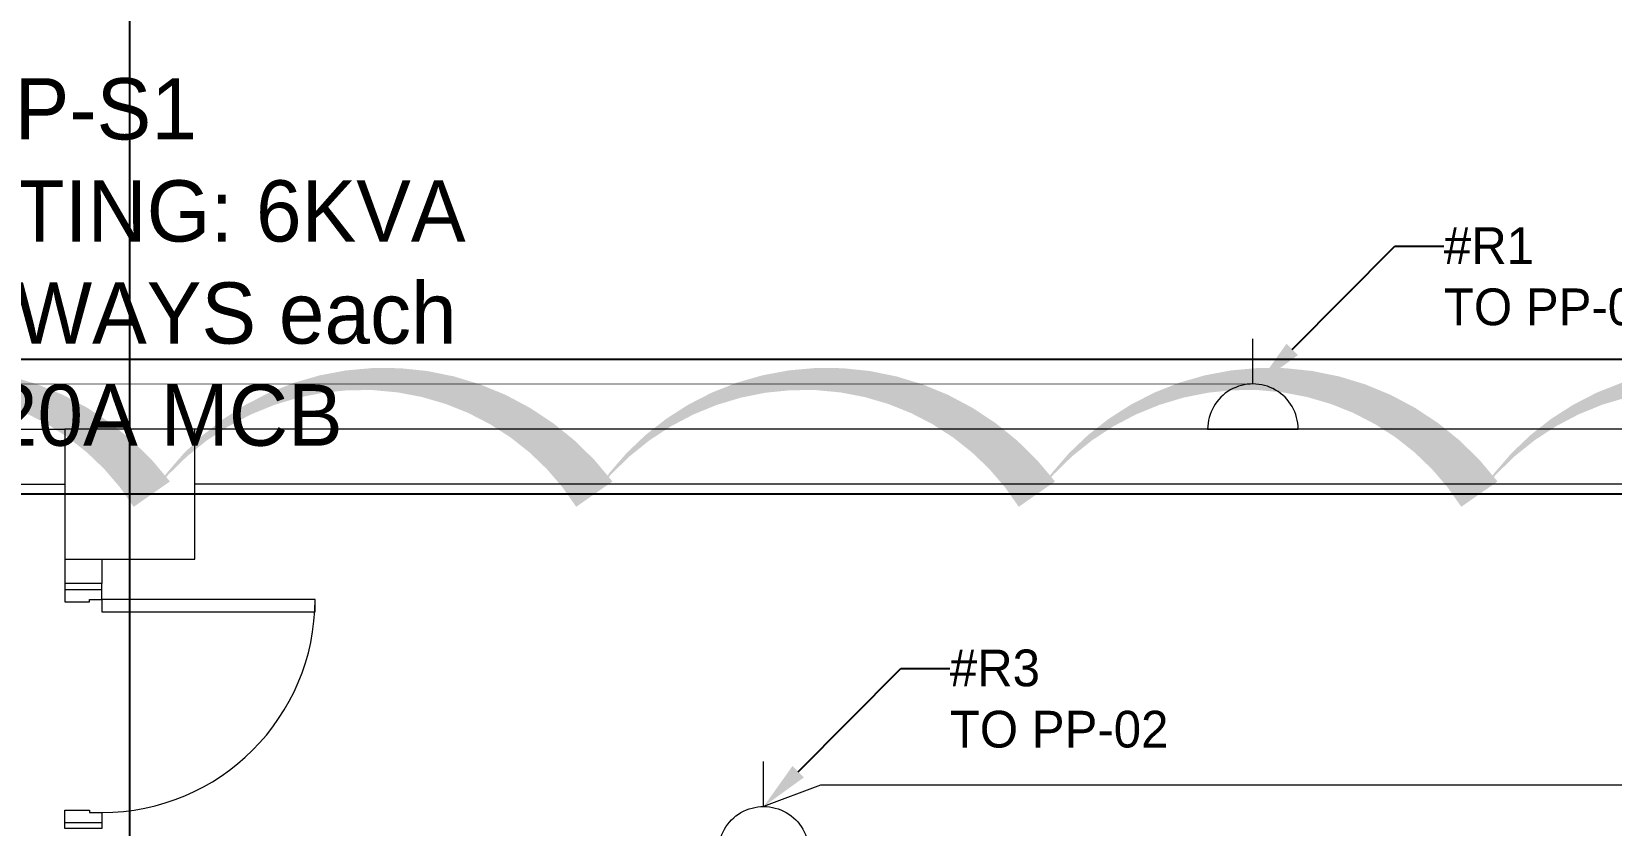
# Model space of a CAD drawing. Header units: metres. Extents: x 75097 to 220695, y -1557923 to -1361206.
# Drawn here: x 136762 to 143205, y -1398440 to -1395200 of the extents above; entities that cross this region are included whole.
import ezdxf
from ezdxf import colors
from ezdxf.entities.mleader import LeaderData, LeaderLine
from ezdxf.math import Vec2, Vec3

# ---------------------------------------------------------------- set-up
doc = ezdxf.new("R2010")
doc.units = ezdxf.units.M
doc.layers.get('0').update_dxf_attribs({"lineweight": 0})
doc.layers.add('A-100 - Copy$0$axes', color=8, linetype='Continuous')
for name, color, linetype, lineweight in [('A-100 - Copy$0$Structure', 8, 'Continuous', 9), ('A-100 - Copy$0$Walls', 8, 'Continuous', 0), ('A-100 - Copy$0$Wooden Joinery', 8, 'Continuous', 0)]:
    doc.layers.add(name, color=color, linetype=linetype, lineweight=lineweight)
for name, color, linetype, lineweight, true_color in [('E-POWR', 7, 'Continuous', 9, 0x4e7e3e), ('EXF', 7, 'Continuous', 0, 0x4e7e3e), ('REV 01', 7, 'Continuous', 0, 0xe41b4d)]:
    doc.layers.add(name, color=color, linetype=linetype, lineweight=lineweight, true_color=true_color)
doc.styles.get("Standard").update_dxf_attribs({"font": 'GOTHIC.TTF'})

# ---------------------------------------------------------------- blocks, each defined once
blk = doc.blocks.new('NORMAL SOCKET')
at = {"layer": 'E-POWR'}
for p, q in [((0, 308), (0, 615)), ((-308, 0), (308, 0))]:
    blk.add_line(p, q, dxfattribs=at)
blk.add_ellipse((0, 0), major_axis=(33, 306), ratio=1, start_param=4.81904, end_param=7.960633, dxfattribs=at)
blk = doc.blocks.new('A-100 - Copy')
at = {"layer": 'A-100 - Copy$0$axes'}
for p, q in [((137163.3, -1477297.4, 0), (137163.3, -1387547.7, 0)), ((178940.3, -1396537.7, 0), (95643.4, -1396537.7, 0)), ((178940.3, -1397087.7, 0), (95650.8, -1397087.7, 0))]:
    blk.add_line(p, q, dxfattribs=at)
at = {"layer": 'A-100 - Copy$0$Structure', "elevation": 0}
blk.add_lwpolyline([(136898.3, -1397352.7), (137428.3, -1397352.7), (137428.3, -1396822.7), (136898.3, -1396822.7)], close=True, dxfattribs=at)
at = {"layer": 'A-100 - Copy$0$Walls'}
for p, q in [((130228.3, -1396822.7, 0), (136898.3, -1396822.7, 0)), ((144098.2, -1396822.7, 0), (137428.2, -1396822.7, 0)), ((130228.3, -1397047.7, 0), (136898.3, -1397047.7, 0)), ((144098.2, -1397047.7, 0), (137428.2, -1397047.7, 0))]:
    blk.add_line(p, q, dxfattribs=at)
at = {"layer": 'A-100 - Copy$0$Walls', "ltscale": 10}
for p, q in [((136898.3, -1397352.7, 0), (136898.3, -1397452.7, 0)), ((137048.3, -1397352.7, 0), (137048.3, -1397452.7, 0)), ((137048.3, -1397452.7, 0), (136898.3, -1397452.7, 0))]:
    blk.add_line(p, q, dxfattribs=at)
at = {"layer": 'A-100 - Copy$0$Wooden Joinery', "elevation": 0}
for points in [[(136898.3, -1397477.7), (137048.3, -1397477.7), (137048.3, -1397452.7), (136898.3, -1397452.7), (136898.3, -1397477.7)], [(136898.3, -1397477.7), (136898.3, -1397527.7), (136998.3, -1397527.7), (136998.3, -1397517.7), (137048.3, -1397517.7), (137048.3, -1397477.7)], [(136898.3, -1398427.7), (136898.3, -1398377.7), (136998.3, -1398377.7), (136998.3, -1398387.7), (137048.3, -1398387.7), (137048.3, -1398427.7)], [(136898.3, -1398427.7), (137048.3, -1398427.7), (137048.3, -1398452.7), (136898.3, -1398452.7), (136898.3, -1398427.7)]]:
    blk.add_lwpolyline(points, dxfattribs=at)
blk.add_lwpolyline([(137048.3, -1397567.7), (137918.3, -1397567.7), (137918.3, -1397517.7), (137048.3, -1397517.7)], close=True, dxfattribs=at)
at = {"layer": 'A-100 - Copy$0$Wooden Joinery'}
blk.add_arc((137048.3, -1397517.7, 0), 870, 270, 360, dxfattribs=at)

msp = doc.modelspace()

# ---------------------------------------------------------------- linework, layer by layer
at = {"layer": 'E-POWR', "const_width": 3}
msp.add_lwpolyline([(136783, -1391737.3), (129279.7, -1391737.3), (122907.9, -1391737.3), (122907.9, -1396638.1), (141743.2, -1396638.1)], dxfattribs=at)
at = {"layer": 'EXF', "color": 85, "elevation": 0}
msp.add_lwpolyline([(159382.9, -1400873.9), (159499.5, -1400755.8), (159499.5, -1398809.6), (161295.8, -1398809.6), (161434.9, -1398531), (161248.7, -1398272.1), (158136.9, -1398272.1), (153569.4, -1398272.2), (153414.4, -1398363.1), (153199.2, -1398276.2), (139979.4, -1398276.2), (139747.8, -1398363.1)], dxfattribs=at)

# ---------------------------------------------------------------- block references
at = {"layer": 'E-POWR', "color": 85, "yscale": 0.6, "zscale": 0.6}
for p, xscale in [((141743.2, -1396822.7, 0), 0.6), ((139747.8, -1398547.7, 0), -0.6)]:
    msp.add_blockref('NORMAL SOCKET', p, dxfattribs=dict(at, xscale=xscale))

# ---------------------------------------------------------------- leaders
at = {"layer": 'E-POWR'}
ml = msp.add_multileader_mtext('Standard', dxfattribs=at)
ml.set_content('#R1\\PTO PP-02', color=256)
ml.set_leader_properties()
ml.build(insert=Vec2(0, 0))
ml.multileader.update_dxf_attribs({"text_right_attachment_type": 6, "dogleg_length": 200, "arrow_head_size": 200})
ctx = ml.context
ctx.base_point, ctx.char_height, ctx.arrow_head_size, ctx.landing_gap_size, ctx.plane_origin = Vec3(142521.8, -1396075.1, 0), 150, 200, 0.09, Vec3(143160.9, -1397158.7, 0)
ctx.right_attachment = 6
notes = []
notes.append((ctx, [(0, (1, 1, 0), (142321.8, -1396075.1, 0), (1, 0), 200, [(0, [(141762.8, -1396639.1, 0)], 0, [])])]))
ctx.mtext.insert, ctx.mtext.flow_direction = Vec3(142521.9, -1395998.2, 0), 5
ml = msp.add_multileader_mtext('Standard', dxfattribs=at)
ml.set_content('#R3\\PTO PP-02', color=256)
ml.set_leader_properties()
ml.build(insert=Vec2(0, 0))
ml.multileader.update_dxf_attribs({"text_right_attachment_type": 6, "dogleg_length": 200, "arrow_head_size": 200})
ctx = ml.context
ctx.base_point, ctx.char_height, ctx.arrow_head_size, ctx.landing_gap_size, ctx.plane_origin = Vec3(140506.8, -1397799, 0), 150, 200, 0.09, Vec3(141145.9, -1398882.6, 0)
ctx.right_attachment = 6
notes.append((ctx, [(0, (1, 1, 0), (140306.8, -1397799, 0), (1, 0), 200, [(0, [(139747.8, -1398363.1, 0)], 0, [])])]))
ctx.mtext.insert, ctx.mtext.flow_direction = Vec3(140506.9, -1397722.2, 0), 5
for ctx, leaders in notes:
    for number, flags, end, landing, length, lines in leaders:
        leader = LeaderData()
        leader.index, (leader.has_last_leader_line, leader.has_dogleg_vector, leader.attachment_direction) = number, flags
        leader.last_leader_point, leader.dogleg_vector, leader.dogleg_length = Vec3(end), Vec3(landing), length
        for number, points, colour, breaks in lines:
            line = LeaderLine()
            line.index, line.vertices, line.color, line.breaks = number, Vec3.list(points), colors.encode_raw_color(colour), breaks
            leader.lines.append(line)
        ctx.leaders.append(leader)

# ---------------------------------------------------------------- next in the draw order: block references
msp.add_blockref('A-100 - Copy', (0, 0))

# ---------------------------------------------------------------- next in the draw order: linework, layer by layer
at = {"layer": 'REV 01', "color": 3, "elevation": -2.4}
msp.add_lwpolyline([(130033.4, -1397088.2, 0, 180.5, -0.520567), (131838.2, -1397088.1, 0, 180.5, -0.520567), (133643, -1397088.1, 0, 180.5, -0.520567), (135447.8, -1397088, 0, 180.5, -0.520567), (137252.5, -1397087.9, 0, 180.5, -0.520567), (139057.3, -1397087.8, 0, 180.5, -0.520567), (140862.1, -1397087.8, 0, 180.5, -0.520567), (142666.9, -1397087.7, 0, 180.5, -0.520567), (144471.7, -1397087.6, 0, 180.5, -0.520567)], format="xyseb", dxfattribs=at)

# ---------------------------------------------------------------- next in the draw order: leaders
at = {"layer": 'E-POWR'}
ml = msp.add_multileader_mtext('Standard', dxfattribs=at)
ml.set_content('UPP-S1\\PRATING: 6KVA\\P12 WAYS each of 20A MCB', color=256)
ml.set_leader_properties()
ml.build(insert=Vec2(0, 0))
ml.multileader.update_dxf_attribs({"text_right_attachment_type": 6, "dogleg_length": 200, "arrow_head_size": 200})
ctx = ml.context
ctx.base_point, ctx.char_height, ctx.arrow_head_size, ctx.landing_gap_size, ctx.plane_origin = Vec3(136128.6, -1395518.1, 0), 250, 200, 100, Vec3(135231.5, -1395332.8, 0)
ctx.right_attachment = 6
notes = []
notes.append((ctx, [(0, (1, 1, 0), (135928.6, -1395518.1, 0), (1, 0), 200, [(0, [(135078.9, -1397047.7, 0)], 0, [])])]))
ctx.mtext.insert, ctx.mtext.width, ctx.mtext.flow_direction = Vec3(136228.6, -1395390, 0), 2596.853, 5
for ctx, leaders in notes:
    for number, flags, end, landing, length, lines in leaders:
        leader = LeaderData()
        leader.index, (leader.has_last_leader_line, leader.has_dogleg_vector, leader.attachment_direction) = number, flags
        leader.last_leader_point, leader.dogleg_vector, leader.dogleg_length = Vec3(end), Vec3(landing), length
        for number, points, colour, breaks in lines:
            line = LeaderLine()
            line.index, line.vertices, line.color, line.breaks = number, Vec3.list(points), colors.encode_raw_color(colour), breaks
            leader.lines.append(line)
        ctx.leaders.append(leader)

doc.saveas('drawing.dxf')
